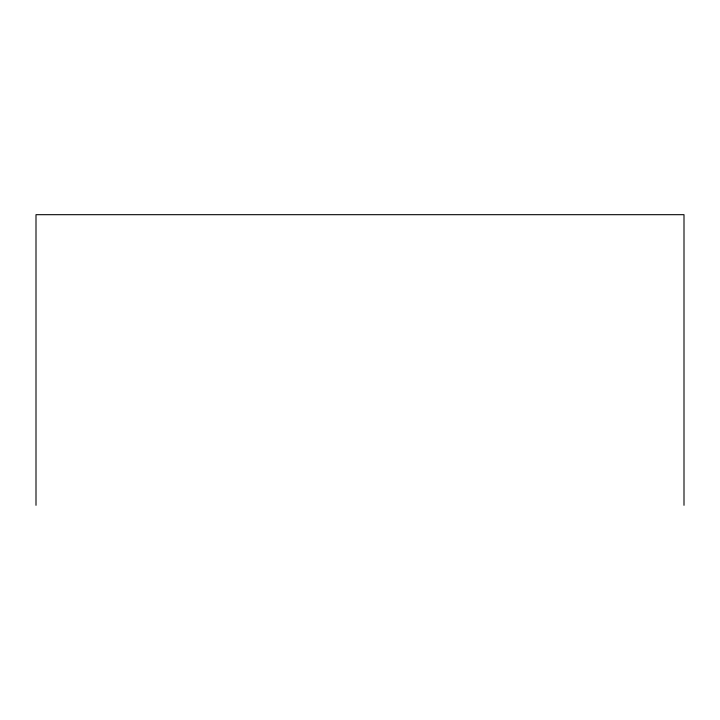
<?xml version="1.0" encoding="UTF-8"?>
<svg xmlns="http://www.w3.org/2000/svg" width="720" height="720" viewBox="0 0 720 720"><rect width="100%" height="100%" fill="white"/><g stroke="black" fill="none" stroke-linecap="round" stroke-linejoin="round"><path stroke-width="1.08" d="M684 505.314L684 214.686L36 214.686L36 505.314"/></g></svg>
